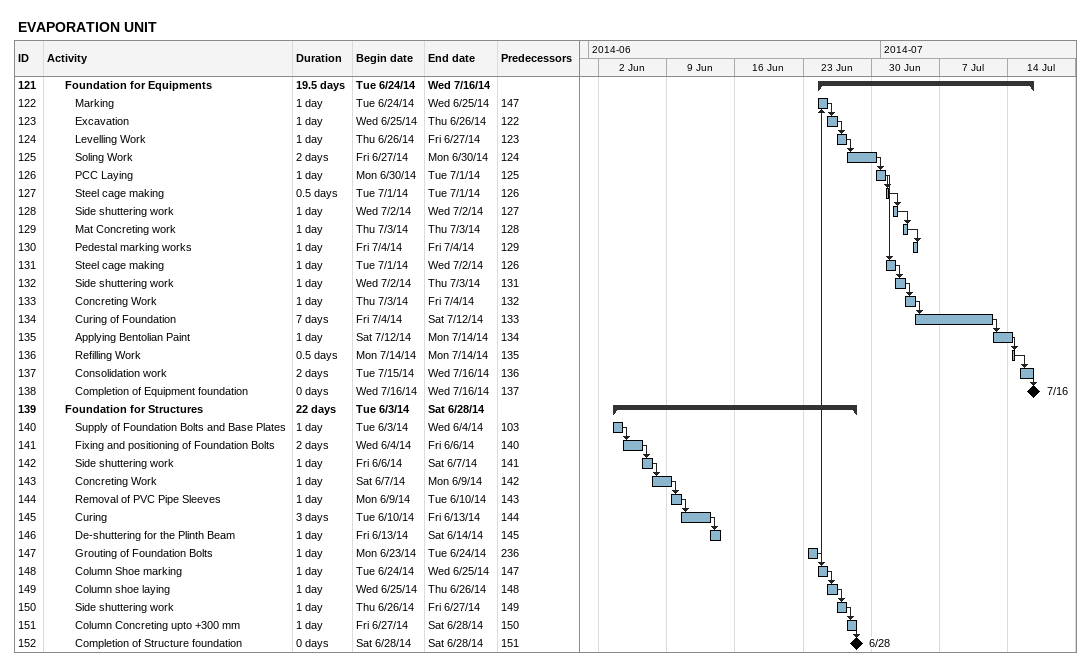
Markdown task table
EVAPORATION UNIT

| ID | Level | Task | Duration | Start | Finish | Predecessors |
|---|---|---|---|---|---|---|
| 121 | 3 | **Foundation for Equipments** | 19.5d | 2014-06-24 | 2014-07-16 |  |
| 122 | 4 | Marking | 1d | 2014-06-24 | 2014-06-25 | 147 |
| 123 | 4 | Excavation | 1d | 2014-06-25 | 2014-06-26 | 122 |
| 124 | 4 | Levelling Work | 1d | 2014-06-26 | 2014-06-27 | 123 |
| 125 | 4 | Soling Work | 2d | 2014-06-27 | 2014-06-30 | 124 |
| 126 | 4 | PCC Laying | 1d | 2014-06-30 | 2014-07-01 | 125 |
| 127 | 4 | Steel cage making | 0.5d | 2014-07-01 | 2014-07-01 | 126 |
| 128 | 4 | Side shuttering work | 1d | 2014-07-02 | 2014-07-02 | 127 |
| 129 | 4 | Mat Concreting work | 1d | 2014-07-03 | 2014-07-03 | 128 |
| 130 | 4 | Pedestal marking works | 1d | 2014-07-04 | 2014-07-04 | 129 |
| 131 | 4 | Steel cage making | 1d | 2014-07-01 | 2014-07-02 | 126 |
| 132 | 4 | Side shuttering work | 1d | 2014-07-02 | 2014-07-03 | 131 |
| 133 | 4 | Concreting Work | 1d | 2014-07-03 | 2014-07-04 | 132 |
| 134 | 4 | Curing of Foundation | 7d | 2014-07-04 | 2014-07-12 | 133 |
| 135 | 4 | Applying Bentolian Paint | 1d | 2014-07-12 | 2014-07-14 | 134 |
| 136 | 4 | Refilling Work | 0.5d | 2014-07-14 | 2014-07-14 | 135 |
| 137 | 4 | Consolidation work | 2d | 2014-07-15 | 2014-07-16 | 136 |
| 138 | 4 | Completion of Equipment foundation | 0d | 2014-07-16 | 2014-07-16 | 137 |
| 139 | 3 | **Foundation for Structures** | 22d | 2014-06-03 | 2014-06-28 |  |
| 140 | 4 | Supply of Foundation Bolts and Base Plates | 1d | 2014-06-03 | 2014-06-04 | 103 |
| 141 | 4 | Fixing and positioning of Foundation Bolts | 2d | 2014-06-04 | 2014-06-06 | 140 |
| 142 | 4 | Side shuttering work | 1d | 2014-06-06 | 2014-06-07 | 141 |
| 143 | 4 | Concreting Work | 1d | 2014-06-07 | 2014-06-09 | 142 |
| 144 | 4 | Removal of PVC Pipe Sleeves | 1d | 2014-06-09 | 2014-06-10 | 143 |
| 145 | 4 | Curing | 3d | 2014-06-10 | 2014-06-13 | 144 |
| 146 | 4 | De-shuttering for the Plinth Beam | 1d | 2014-06-13 | 2014-06-14 | 145 |
| 147 | 4 | Grouting of Foundation Bolts | 1d | 2014-06-23 | 2014-06-24 | 236 |
| 148 | 4 | Column Shoe marking | 1d | 2014-06-24 | 2014-06-25 | 147 |
| 149 | 4 | Column shoe laying | 1d | 2014-06-25 | 2014-06-26 | 148 |
| 150 | 4 | Side shuttering work | 1d | 2014-06-26 | 2014-06-27 | 149 |
| 151 | 4 | Column Concreting upto +300 mm | 1d | 2014-06-27 | 2014-06-28 | 150 |
| 152 | 4 | Completion of Structure foundation | 0d | 2014-06-28 | 2014-06-28 | 151 |
